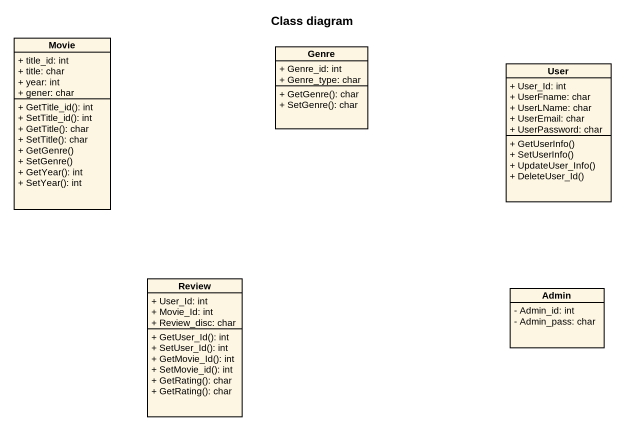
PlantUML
@startuml
title Class diagram
hide circle
hide empty members
skinparam classAttributeIconSize 0
class Movie {
  + title_id: int
  + title: char
  + year: int
  + gener: char
  + GetTitle_id(): int
  + SetTitle_id(): int
  + GetTitle(): char
  + SetTitle(): char
  + GetGenre()
  + SetGenre()
  + GetYear(): int
  + SetYear(): int
}
class Genre {
  + Genre_id: int
  + Genre_type: char
  + GetGenre(): char
  + SetGenre(): char
}
class User {
  + User_Id: int
  + UserFname: char
  + UserLName: char
  + UserEmail: char
  + UserPassword: char
  + GetUserInfo()
  + SetUserInfo()
  + UpdateUser_Info()
  + DeleteUser_Id()
}
class Review {
  + User_Id: int
  + Movie_Id: int
  + Review_disc: char
  + GetUser_Id(): int
  + SetUser_Id(): int
  + GetMovie_Id(): int
  + SetMovie_id(): int
  + GetRating(): char
  + GetRating(): char
}
class Admin {
  - Admin_id: int
  - Admin_pass: char
}
@enduml
